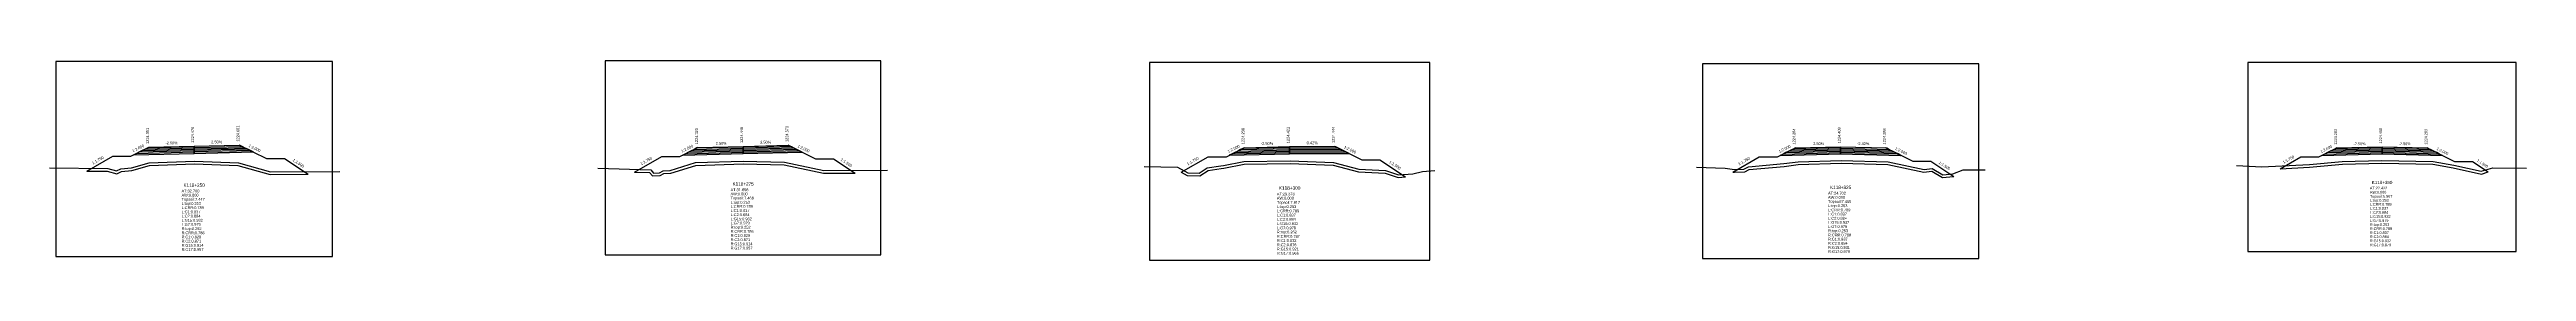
# Model space of a CAD drawing. Extents: x -7 to 78429, y 1189 to 1262.
# Drawn here: x 77555.1 to 77829.3, y 1211.8 to 1234 of the extents above; entities that cross this region are included whole.
import ezdxf
from ezdxf.enums import TextEntityAlignment as Align

# ---------------------------------------------------------------- set-up
doc = ezdxf.new("R2010")
doc.units = 0

msp = doc.modelspace()

# ---------------------------------------------------------------- linework, layer by layer
at = {"layer": 'A4_BORDER', "color": 7}
for points in [[(77555.746, 1212.222), (77586.377, 1212.222), (77586.377, 1233.88), (77555.746, 1233.88), (77555.746, 1212.222)], [(77616.582, 1212.386), (77647.101, 1212.386), (77647.101, 1233.965), (77616.582, 1233.965), (77616.582, 1212.386)], [(77676.815, 1211.796), (77707.878, 1211.796), (77707.878, 1233.759), (77676.815, 1233.759), (77676.815, 1211.796)], [(77738.049, 1211.984), (77768.649, 1211.984), (77768.649, 1233.621), (77738.049, 1233.621), (77738.049, 1211.984)], [(77798.446, 1212.761), (77828.146, 1212.761), (77828.146, 1233.761), (77798.446, 1233.761), (77798.446, 1212.761)]]:
    msp.add_lwpolyline(points, dxfattribs=at)
at = {"layer": 'CLEAR_GROUND', "color": 8}
for points in [[(77559.185, 1221.707), (77561.451, 1221.678), (77562.49, 1221.408), (77563.021, 1221.658), (77564.177, 1221.754), (77566.118, 1222.33), (77571.112, 1222.503), (77575.917, 1222.335), (77579.469, 1221.335), (77583.689, 1221.349)], [(77619.816, 1221.594), (77621.492, 1221.534), (77621.792, 1221.161), (77622.671, 1221.213), (77623.066, 1221.434), (77623.822, 1221.472), (77626.623, 1222.342), (77631.858, 1222.512), (77636.375, 1222.388), (77640.744, 1221.456), (77644.231, 1221.48)], [(77680.335, 1221.577), (77680.996, 1221.219), (77682.418, 1221.167), (77683.325, 1221.787), (77684.777, 1221.994), (77685.073, 1222.019), (77687.314, 1222.464), (77692.406, 1222.53), (77697.175, 1222.354), (77699.978, 1221.637), (77702.908, 1221.467), (77704.372, 1220.993), (77705.184, 1221.052)], [(77741.397, 1221.597), (77741.592, 1221.567), (77742.727, 1221.63), (77743.225, 1221.899), (77747.105, 1222.231), (77748.661, 1222.447), (77753.41, 1222.587), (77758.576, 1222.436), (77762.576, 1221.568), (77763.43, 1221.68), (77764.612, 1220.99), (77765.849, 1221.092), (77765.877, 1221.103)], [(77801.997, 1221.97), (77805.268, 1222.124), (77808.904, 1222.457), (77813.249, 1222.577), (77818.909, 1222.474), (77821.181, 1222.054), (77824.291, 1221.381), (77825.054, 1221.611)]]:
    msp.add_lwpolyline(points, dxfattribs=at)
at = {"layer": 'DESIGN_ROAD_TRIMMED', "color": 1}
for points in [[(77559.185, 1221.707), (77562.061, 1223.351), (77564.061, 1223.351), (77566.061, 1224.351), (77566.061, 1224.351), (77565.956, 1224.298), (77565.956, 1224.298), (77565.64, 1224.14), (77565.64, 1224.14), (77565.324, 1223.983), (77565.324, 1223.983), (77565.009, 1223.825), (77565.009, 1223.825), (77564.693, 1223.667), (77564.693, 1223.667), (77564.377, 1223.509), (77571.061, 1223.676), (77571.061, 1223.826), (77571.061, 1223.826), (77571.061, 1223.976), (77571.061, 1223.976), (77571.061, 1224.126), (77571.061, 1224.126), (77571.061, 1224.276), (77571.061, 1224.276), (77571.061, 1224.426), (77571.061, 1224.426), (77571.061, 1224.476), (77571.061, 1224.476), (77571.061, 1224.476), (77571.061, 1224.476), (77571.061, 1224.476), (77571.061, 1224.426), (77571.061, 1224.426), (77571.061, 1224.276), (77571.061, 1224.276), (77571.061, 1224.126), (77571.061, 1224.126), (77571.061, 1223.976), (77571.061, 1223.976), (77571.061, 1223.826), (77571.061, 1223.826), (77571.061, 1223.676), (77577.585, 1223.839), (77577.299, 1223.982), (77577.299, 1223.982), (77577.014, 1224.125), (77577.014, 1224.125), (77576.728, 1224.268), (77576.728, 1224.268), (77576.442, 1224.411), (77576.442, 1224.411), (77576.156, 1224.553), (77576.156, 1224.553), (77576.061, 1224.601), (77576.061, 1224.601), (77579.061, 1223.101), (77581.061, 1223.101), (77583.689, 1221.349)], [(77619.816, 1221.594), (77622.842, 1223.323), (77624.842, 1223.323), (77626.842, 1224.323), (77626.842, 1224.323), (77626.736, 1224.27), (77626.736, 1224.27), (77626.42, 1224.112), (77626.42, 1224.112), (77626.105, 1223.955), (77626.105, 1223.955), (77625.789, 1223.797), (77625.789, 1223.797), (77625.473, 1223.639), (77625.473, 1223.639), (77625.157, 1223.481), (77631.842, 1223.648), (77631.842, 1223.798), (77631.842, 1223.798), (77631.842, 1223.948), (77631.842, 1223.948), (77631.842, 1224.098), (77631.842, 1224.098), (77631.842, 1224.248), (77631.842, 1224.248), (77631.842, 1224.398), (77631.842, 1224.398), (77631.842, 1224.448), (77631.842, 1224.448), (77631.842, 1224.448), (77631.842, 1224.448), (77631.842, 1224.448), (77631.842, 1224.398), (77631.842, 1224.398), (77631.842, 1224.248), (77631.842, 1224.248), (77631.842, 1224.098), (77631.842, 1224.098), (77631.842, 1223.948), (77631.842, 1223.948), (77631.842, 1223.798), (77631.842, 1223.798), (77631.842, 1223.648), (77638.365, 1223.811), (77638.08, 1223.954), (77638.08, 1223.954), (77637.794, 1224.097), (77637.794, 1224.097), (77637.508, 1224.24), (77637.508, 1224.24), (77637.222, 1224.383), (77637.222, 1224.383), (77636.937, 1224.525), (77636.937, 1224.525), (77636.842, 1224.573), (77636.842, 1224.573), (77639.842, 1223.073), (77641.842, 1223.073), (77644.231, 1221.48)], [(77680.335, 1221.577), (77683.346, 1223.298), (77685.346, 1223.298), (77687.346, 1224.298), (77687.346, 1224.298), (77687.241, 1224.245), (77687.241, 1224.245), (77686.925, 1224.087), (77686.925, 1224.087), (77686.61, 1223.93), (77686.61, 1223.93), (77686.294, 1223.772), (77686.294, 1223.772), (77685.978, 1223.614), (77685.978, 1223.614), (77685.662, 1223.456), (77692.346, 1223.623), (77692.346, 1223.773), (77692.346, 1223.773), (77692.346, 1223.923), (77692.346, 1223.923), (77692.346, 1224.073), (77692.346, 1224.073), (77692.346, 1224.223), (77692.346, 1224.223), (77692.346, 1224.373), (77692.346, 1224.373), (77692.346, 1224.423), (77692.346, 1224.423), (77692.346, 1224.423), (77692.346, 1224.423), (77692.346, 1224.423), (77692.346, 1224.373), (77692.346, 1224.373), (77692.346, 1224.223), (77692.346, 1224.223), (77692.346, 1224.073), (77692.346, 1224.073), (77692.346, 1223.923), (77692.346, 1223.923), (77692.346, 1223.773), (77692.346, 1223.773), (77692.346, 1223.623), (77698.933, 1223.651), (77698.636, 1223.8), (77698.636, 1223.8), (77698.338, 1223.948), (77698.338, 1223.948), (77698.041, 1224.097), (77698.041, 1224.097), (77697.743, 1224.246), (77697.743, 1224.246), (77697.446, 1224.395), (77697.446, 1224.395), (77697.346, 1224.444), (77697.346, 1224.444), (77700.346, 1222.944), (77702.346, 1222.944), (77705.184, 1221.052)], [(77741.397, 1221.597), (77744.349, 1223.284), (77746.349, 1223.284), (77748.349, 1224.284), (77748.349, 1224.284), (77748.244, 1224.231), (77748.244, 1224.231), (77747.928, 1224.073), (77747.928, 1224.073), (77747.612, 1223.916), (77747.612, 1223.916), (77747.297, 1223.758), (77747.297, 1223.758), (77746.981, 1223.6), (77746.981, 1223.6), (77746.665, 1223.442), (77753.349, 1223.609), (77753.349, 1223.759), (77753.349, 1223.759), (77753.349, 1223.909), (77753.349, 1223.909), (77753.349, 1224.059), (77753.349, 1224.059), (77753.349, 1224.209), (77753.349, 1224.209), (77753.349, 1224.359), (77753.349, 1224.359), (77753.349, 1224.409), (77753.349, 1224.409), (77753.349, 1224.409), (77753.349, 1224.409), (77753.349, 1224.409), (77753.349, 1224.359), (77753.349, 1224.359), (77753.349, 1224.209), (77753.349, 1224.209), (77753.349, 1224.059), (77753.349, 1224.059), (77753.349, 1223.909), (77753.349, 1223.909), (77753.349, 1223.759), (77753.349, 1223.759), (77753.349, 1223.609), (77760.031, 1223.447), (77759.715, 1223.605), (77759.715, 1223.605), (77759.4, 1223.762), (77759.4, 1223.762), (77759.085, 1223.92), (77759.085, 1223.92), (77758.77, 1224.078), (77758.77, 1224.078), (77758.454, 1224.235), (77758.454, 1224.235), (77758.349, 1224.288), (77758.349, 1224.288), (77761.349, 1222.788), (77763.349, 1222.788), (77765.877, 1221.103)], [(77801.997, 1221.97), (77804.296, 1223.283), (77806.296, 1223.283), (77808.296, 1224.283), (77808.296, 1224.283), (77808.19, 1224.23), (77808.19, 1224.23), (77807.875, 1224.072), (77807.875, 1224.072), (77807.559, 1223.915), (77807.559, 1223.915), (77807.243, 1223.757), (77807.243, 1223.757), (77806.927, 1223.599), (77806.927, 1223.599), (77806.612, 1223.441), (77813.296, 1223.608), (77813.296, 1223.758), (77813.296, 1223.758), (77813.296, 1223.908), (77813.296, 1223.908), (77813.296, 1224.058), (77813.296, 1224.058), (77813.296, 1224.208), (77813.296, 1224.208), (77813.296, 1224.358), (77813.296, 1224.358), (77813.296, 1224.408), (77813.296, 1224.408), (77813.296, 1224.408), (77813.296, 1224.408), (77813.296, 1224.408), (77813.296, 1224.358), (77813.296, 1224.358), (77813.296, 1224.208), (77813.296, 1224.208), (77813.296, 1224.058), (77813.296, 1224.058), (77813.296, 1223.908), (77813.296, 1223.908), (77813.296, 1223.758), (77813.296, 1223.758), (77813.296, 1223.608), (77819.98, 1223.441), (77819.664, 1223.599), (77819.664, 1223.599), (77819.348, 1223.757), (77819.348, 1223.757), (77819.033, 1223.915), (77819.033, 1223.915), (77818.717, 1224.072), (77818.717, 1224.072), (77818.401, 1224.23), (77818.401, 1224.23), (77818.296, 1224.283), (77818.296, 1224.283), (77821.296, 1222.783), (77823.296, 1222.783), (77825.054, 1221.611)]]:
    msp.add_lwpolyline(points, dxfattribs=at)
at = {"layer": 'FINISHED_ROAD', "color": 2}
for points in [[(77562.061, 1223.351), (77564.061, 1223.351), (77566.061, 1224.351), (77566.061, 1224.351), (77571.061, 1224.476), (77576.061, 1224.601), (77576.061, 1224.601), (77579.061, 1223.101), (77581.061, 1223.101)], [(77622.842, 1223.323), (77624.842, 1223.323), (77626.842, 1224.323), (77626.842, 1224.323), (77631.842, 1224.448), (77636.842, 1224.573), (77636.842, 1224.573), (77639.842, 1223.073), (77641.842, 1223.073)], [(77683.346, 1223.298), (77685.346, 1223.298), (77687.346, 1224.298), (77687.346, 1224.298), (77692.346, 1224.423), (77697.346, 1224.444), (77697.346, 1224.444), (77700.346, 1222.944), (77702.346, 1222.944)], [(77744.349, 1223.284), (77746.349, 1223.284), (77748.349, 1224.284), (77748.349, 1224.284), (77753.349, 1224.409), (77758.349, 1224.288), (77758.349, 1224.288), (77761.349, 1222.788), (77763.349, 1222.788)], [(77804.296, 1223.283), (77806.296, 1223.283), (77808.296, 1224.283), (77808.296, 1224.283), (77813.296, 1224.408), (77818.296, 1224.283), (77818.296, 1224.283), (77821.296, 1222.783), (77823.296, 1222.783)]]:
    msp.add_lwpolyline(points, dxfattribs=at)
at = {"layer": 'LAYER_0', "color": 4}
for points in [[(77566.061, 1224.351), (77565.956, 1224.298), (77571.061, 1224.426), (77571.061, 1224.476)], [(77626.842, 1224.323), (77626.736, 1224.27), (77631.842, 1224.398), (77631.842, 1224.448)], [(77687.346, 1224.298), (77687.241, 1224.245), (77692.346, 1224.373), (77692.346, 1224.423)], [(77748.349, 1224.284), (77748.244, 1224.231), (77753.349, 1224.359), (77753.349, 1224.409)], [(77808.296, 1224.283), (77808.19, 1224.23), (77813.296, 1224.358), (77813.296, 1224.408)]]:
    msp.add_lwpolyline(points, dxfattribs=at)
at = {"layer": 'LAYER_1', "color": 4}
for points in [[(77565.956, 1224.298), (77565.64, 1224.14), (77571.061, 1224.276), (77571.061, 1224.426)], [(77626.736, 1224.27), (77626.42, 1224.112), (77631.842, 1224.248), (77631.842, 1224.398)], [(77687.241, 1224.245), (77686.925, 1224.087), (77692.346, 1224.223), (77692.346, 1224.373)], [(77748.244, 1224.231), (77747.928, 1224.073), (77753.349, 1224.209), (77753.349, 1224.359)], [(77808.19, 1224.23), (77807.875, 1224.072), (77813.296, 1224.208), (77813.296, 1224.358)]]:
    msp.add_lwpolyline(points, dxfattribs=at)
at = {"layer": 'LAYER_10', "color": 6}
for points in [[(77577.014, 1224.125), (77577.299, 1223.982), (77571.061, 1223.826), (77571.061, 1223.976)], [(77637.794, 1224.097), (77638.08, 1223.954), (77631.842, 1223.798), (77631.842, 1223.948)], [(77698.338, 1223.948), (77698.636, 1223.8), (77692.346, 1223.773), (77692.346, 1223.923)], [(77759.4, 1223.762), (77759.715, 1223.605), (77753.349, 1223.759), (77753.349, 1223.909)], [(77819.348, 1223.757), (77819.664, 1223.599), (77813.296, 1223.758), (77813.296, 1223.908)]]:
    msp.add_lwpolyline(points, dxfattribs=at)
at = {"layer": 'LAYER_11', "color": 6}
for points in [[(77577.299, 1223.982), (77577.585, 1223.839), (77571.061, 1223.676), (77571.061, 1223.826)], [(77638.08, 1223.954), (77638.365, 1223.811), (77631.842, 1223.648), (77631.842, 1223.798)], [(77698.636, 1223.8), (77698.933, 1223.651), (77692.346, 1223.623), (77692.346, 1223.773)], [(77759.715, 1223.605), (77760.031, 1223.447), (77753.349, 1223.609), (77753.349, 1223.759)], [(77819.664, 1223.599), (77819.98, 1223.441), (77813.296, 1223.608), (77813.296, 1223.758)]]:
    msp.add_lwpolyline(points, dxfattribs=at)
at = {"layer": 'LAYER_2', "color": 4}
for points in [[(77565.64, 1224.14), (77565.324, 1223.983), (77571.061, 1224.126), (77571.061, 1224.276)], [(77626.42, 1224.112), (77626.105, 1223.955), (77631.842, 1224.098), (77631.842, 1224.248)], [(77686.925, 1224.087), (77686.61, 1223.93), (77692.346, 1224.073), (77692.346, 1224.223)], [(77747.928, 1224.073), (77747.612, 1223.916), (77753.349, 1224.059), (77753.349, 1224.209)], [(77807.875, 1224.072), (77807.559, 1223.915), (77813.296, 1224.058), (77813.296, 1224.208)]]:
    msp.add_lwpolyline(points, dxfattribs=at)
at = {"layer": 'LAYER_3', "color": 4}
for points in [[(77565.324, 1223.983), (77565.009, 1223.825), (77571.061, 1223.976), (77571.061, 1224.126)], [(77626.105, 1223.955), (77625.789, 1223.797), (77631.842, 1223.948), (77631.842, 1224.098)], [(77686.61, 1223.93), (77686.294, 1223.772), (77692.346, 1223.923), (77692.346, 1224.073)], [(77747.612, 1223.916), (77747.297, 1223.758), (77753.349, 1223.909), (77753.349, 1224.059)], [(77807.559, 1223.915), (77807.243, 1223.757), (77813.296, 1223.908), (77813.296, 1224.058)]]:
    msp.add_lwpolyline(points, dxfattribs=at)
at = {"layer": 'LAYER_4', "color": 4}
for points in [[(77565.009, 1223.825), (77564.693, 1223.667), (77571.061, 1223.826), (77571.061, 1223.976)], [(77625.789, 1223.797), (77625.473, 1223.639), (77631.842, 1223.798), (77631.842, 1223.948)], [(77686.294, 1223.772), (77685.978, 1223.614), (77692.346, 1223.773), (77692.346, 1223.923)], [(77747.297, 1223.758), (77746.981, 1223.6), (77753.349, 1223.759), (77753.349, 1223.909)], [(77807.243, 1223.757), (77806.927, 1223.599), (77813.296, 1223.758), (77813.296, 1223.908)]]:
    msp.add_lwpolyline(points, dxfattribs=at)
at = {"layer": 'LAYER_5', "color": 4}
for points in [[(77564.693, 1223.667), (77564.377, 1223.509), (77571.061, 1223.676), (77571.061, 1223.826)], [(77625.473, 1223.639), (77625.157, 1223.481), (77631.842, 1223.648), (77631.842, 1223.798)], [(77685.978, 1223.614), (77685.662, 1223.456), (77692.346, 1223.623), (77692.346, 1223.773)], [(77746.981, 1223.6), (77746.665, 1223.442), (77753.349, 1223.609), (77753.349, 1223.759)], [(77806.927, 1223.599), (77806.612, 1223.441), (77813.296, 1223.608), (77813.296, 1223.758)]]:
    msp.add_lwpolyline(points, dxfattribs=at)
at = {"layer": 'LAYER_6', "color": 6}
for points in [[(77576.061, 1224.601), (77576.156, 1224.553), (77571.061, 1224.426), (77571.061, 1224.476)], [(77636.842, 1224.573), (77636.937, 1224.525), (77631.842, 1224.398), (77631.842, 1224.448)], [(77697.346, 1224.444), (77697.446, 1224.395), (77692.346, 1224.373), (77692.346, 1224.423)], [(77758.349, 1224.288), (77758.454, 1224.235), (77753.349, 1224.359), (77753.349, 1224.409)], [(77818.296, 1224.283), (77818.401, 1224.23), (77813.296, 1224.358), (77813.296, 1224.408)]]:
    msp.add_lwpolyline(points, dxfattribs=at)
at = {"layer": 'LAYER_7', "color": 6}
for points in [[(77576.156, 1224.553), (77576.442, 1224.411), (77571.061, 1224.276), (77571.061, 1224.426)], [(77636.937, 1224.525), (77637.222, 1224.383), (77631.842, 1224.248), (77631.842, 1224.398)], [(77697.446, 1224.395), (77697.743, 1224.246), (77692.346, 1224.223), (77692.346, 1224.373)], [(77758.454, 1224.235), (77758.77, 1224.078), (77753.349, 1224.209), (77753.349, 1224.359)], [(77818.401, 1224.23), (77818.717, 1224.072), (77813.296, 1224.208), (77813.296, 1224.358)]]:
    msp.add_lwpolyline(points, dxfattribs=at)
at = {"layer": 'LAYER_8', "color": 6}
for points in [[(77576.442, 1224.411), (77576.728, 1224.268), (77571.061, 1224.126), (77571.061, 1224.276)], [(77637.222, 1224.383), (77637.508, 1224.24), (77631.842, 1224.098), (77631.842, 1224.248)], [(77697.743, 1224.246), (77698.041, 1224.097), (77692.346, 1224.073), (77692.346, 1224.223)], [(77758.77, 1224.078), (77759.085, 1223.92), (77753.349, 1224.059), (77753.349, 1224.209)], [(77818.717, 1224.072), (77819.033, 1223.915), (77813.296, 1224.058), (77813.296, 1224.208)]]:
    msp.add_lwpolyline(points, dxfattribs=at)
at = {"layer": 'LAYER_9', "color": 6}
for points in [[(77576.728, 1224.268), (77577.014, 1224.125), (77571.061, 1223.976), (77571.061, 1224.126)], [(77637.508, 1224.24), (77637.794, 1224.097), (77631.842, 1223.948), (77631.842, 1224.098)], [(77698.041, 1224.097), (77698.338, 1223.948), (77692.346, 1223.923), (77692.346, 1224.073)], [(77759.085, 1223.92), (77759.4, 1223.762), (77753.349, 1223.909), (77753.349, 1224.059)], [(77819.033, 1223.915), (77819.348, 1223.757), (77813.296, 1223.908), (77813.296, 1224.058)]]:
    msp.add_lwpolyline(points, dxfattribs=at)
at = {"layer": 'NATURAL_GROUND', "color": 3}
for points in [[(77555.055, 1222.061), (77561.491, 1221.977), (77562.46, 1221.726), (77562.942, 1221.952), (77564.121, 1222.05), (77566.069, 1222.629), (77571.112, 1222.803), (77575.963, 1222.633), (77579.51, 1221.635), (77587.21, 1221.661)], [(77615.754, 1222.039), (77621.64, 1221.829), (77621.929, 1221.47), (77622.585, 1221.508), (77622.981, 1221.73), (77623.77, 1221.77), (77626.573, 1222.641), (77631.858, 1222.812), (77636.411, 1222.687), (77640.775, 1221.757), (77647.834, 1221.804)], [(77676.23, 1222.229), (77679.951, 1222.126), (77681.077, 1221.516), (77682.33, 1221.47), (77683.213, 1222.074), (77684.743, 1222.293), (77685.031, 1222.317), (77687.282, 1222.764), (77692.409, 1222.83), (77697.218, 1222.653), (77700.024, 1221.935), (77702.963, 1221.764), (77704.408, 1221.297), (77705.992, 1221.412), (77707.062, 1221.671), (77708.425, 1221.769)], [(77737.38, 1222.151), (77740.566, 1222.03), (77741.607, 1221.868), (77742.643, 1221.926), (77743.137, 1222.193), (77747.071, 1222.529), (77748.636, 1222.746), (77753.41, 1222.888), (77758.612, 1222.735), (77762.589, 1221.872), (77763.493, 1221.99), (77764.681, 1221.296), (77765.781, 1221.387), (77766.933, 1221.829), (77769.364, 1221.835)], [(77797.18, 1222.329), (77799.989, 1222.175), (77805.247, 1222.424), (77808.886, 1222.757), (77813.248, 1222.878), (77818.939, 1222.773), (77821.24, 1222.348), (77824.279, 1221.69), (77825.558, 1222.076), (77829.279, 1222.014)]]:
    msp.add_lwpolyline(points, dxfattribs=at)
at = {"layer": 'STRUCTURE_LEFT', "color": 4}
for points in [[(77566.061, 1224.351), (77565.956, 1224.298), (77565.956, 1224.298), (77565.64, 1224.14), (77565.64, 1224.14), (77565.324, 1223.983), (77565.324, 1223.983), (77565.009, 1223.825), (77565.009, 1223.825), (77564.693, 1223.667), (77564.693, 1223.667), (77564.377, 1223.509), (77571.061, 1223.676), (77571.061, 1223.826), (77571.061, 1223.826), (77571.061, 1223.976), (77571.061, 1223.976), (77571.061, 1224.126), (77571.061, 1224.126), (77571.061, 1224.276), (77571.061, 1224.276), (77571.061, 1224.426), (77571.061, 1224.426), (77571.061, 1224.476), (77571.061, 1224.476)], [(77626.842, 1224.323), (77626.736, 1224.27), (77626.736, 1224.27), (77626.42, 1224.112), (77626.42, 1224.112), (77626.105, 1223.955), (77626.105, 1223.955), (77625.789, 1223.797), (77625.789, 1223.797), (77625.473, 1223.639), (77625.473, 1223.639), (77625.157, 1223.481), (77631.842, 1223.648), (77631.842, 1223.798), (77631.842, 1223.798), (77631.842, 1223.948), (77631.842, 1223.948), (77631.842, 1224.098), (77631.842, 1224.098), (77631.842, 1224.248), (77631.842, 1224.248), (77631.842, 1224.398), (77631.842, 1224.398), (77631.842, 1224.448), (77631.842, 1224.448)], [(77687.346, 1224.298), (77687.241, 1224.245), (77687.241, 1224.245), (77686.925, 1224.087), (77686.925, 1224.087), (77686.61, 1223.93), (77686.61, 1223.93), (77686.294, 1223.772), (77686.294, 1223.772), (77685.978, 1223.614), (77685.978, 1223.614), (77685.662, 1223.456), (77692.346, 1223.623), (77692.346, 1223.773), (77692.346, 1223.773), (77692.346, 1223.923), (77692.346, 1223.923), (77692.346, 1224.073), (77692.346, 1224.073), (77692.346, 1224.223), (77692.346, 1224.223), (77692.346, 1224.373), (77692.346, 1224.373), (77692.346, 1224.423), (77692.346, 1224.423)], [(77748.349, 1224.284), (77748.244, 1224.231), (77748.244, 1224.231), (77747.928, 1224.073), (77747.928, 1224.073), (77747.612, 1223.916), (77747.612, 1223.916), (77747.297, 1223.758), (77747.297, 1223.758), (77746.981, 1223.6), (77746.981, 1223.6), (77746.665, 1223.442), (77753.349, 1223.609), (77753.349, 1223.759), (77753.349, 1223.759), (77753.349, 1223.909), (77753.349, 1223.909), (77753.349, 1224.059), (77753.349, 1224.059), (77753.349, 1224.209), (77753.349, 1224.209), (77753.349, 1224.359), (77753.349, 1224.359), (77753.349, 1224.409), (77753.349, 1224.409)], [(77808.296, 1224.283), (77808.19, 1224.23), (77808.19, 1224.23), (77807.875, 1224.072), (77807.875, 1224.072), (77807.559, 1223.915), (77807.559, 1223.915), (77807.243, 1223.757), (77807.243, 1223.757), (77806.927, 1223.599), (77806.927, 1223.599), (77806.612, 1223.441), (77813.296, 1223.608), (77813.296, 1223.758), (77813.296, 1223.758), (77813.296, 1223.908), (77813.296, 1223.908), (77813.296, 1224.058), (77813.296, 1224.058), (77813.296, 1224.208), (77813.296, 1224.208), (77813.296, 1224.358), (77813.296, 1224.358), (77813.296, 1224.408), (77813.296, 1224.408)]]:
    msp.add_lwpolyline(points, dxfattribs=at)
at = {"layer": 'STRUCTURE_RIGHT', "color": 6}
for points in [[(77571.061, 1224.476), (77571.061, 1224.476), (77571.061, 1224.426), (77571.061, 1224.426), (77571.061, 1224.276), (77571.061, 1224.276), (77571.061, 1224.126), (77571.061, 1224.126), (77571.061, 1223.976), (77571.061, 1223.976), (77571.061, 1223.826), (77571.061, 1223.826), (77571.061, 1223.676), (77577.585, 1223.839), (77577.299, 1223.982), (77577.299, 1223.982), (77577.014, 1224.125), (77577.014, 1224.125), (77576.728, 1224.268), (77576.728, 1224.268), (77576.442, 1224.411), (77576.442, 1224.411), (77576.156, 1224.553), (77576.156, 1224.553), (77576.061, 1224.601)], [(77631.842, 1224.448), (77631.842, 1224.448), (77631.842, 1224.398), (77631.842, 1224.398), (77631.842, 1224.248), (77631.842, 1224.248), (77631.842, 1224.098), (77631.842, 1224.098), (77631.842, 1223.948), (77631.842, 1223.948), (77631.842, 1223.798), (77631.842, 1223.798), (77631.842, 1223.648), (77638.365, 1223.811), (77638.08, 1223.954), (77638.08, 1223.954), (77637.794, 1224.097), (77637.794, 1224.097), (77637.508, 1224.24), (77637.508, 1224.24), (77637.222, 1224.383), (77637.222, 1224.383), (77636.937, 1224.525), (77636.937, 1224.525), (77636.842, 1224.573)], [(77692.346, 1224.423), (77692.346, 1224.423), (77692.346, 1224.373), (77692.346, 1224.373), (77692.346, 1224.223), (77692.346, 1224.223), (77692.346, 1224.073), (77692.346, 1224.073), (77692.346, 1223.923), (77692.346, 1223.923), (77692.346, 1223.773), (77692.346, 1223.773), (77692.346, 1223.623), (77698.933, 1223.651), (77698.636, 1223.8), (77698.636, 1223.8), (77698.338, 1223.948), (77698.338, 1223.948), (77698.041, 1224.097), (77698.041, 1224.097), (77697.743, 1224.246), (77697.743, 1224.246), (77697.446, 1224.395), (77697.446, 1224.395), (77697.346, 1224.444)], [(77753.349, 1224.409), (77753.349, 1224.409), (77753.349, 1224.359), (77753.349, 1224.359), (77753.349, 1224.209), (77753.349, 1224.209), (77753.349, 1224.059), (77753.349, 1224.059), (77753.349, 1223.909), (77753.349, 1223.909), (77753.349, 1223.759), (77753.349, 1223.759), (77753.349, 1223.609), (77760.031, 1223.447), (77759.715, 1223.605), (77759.715, 1223.605), (77759.4, 1223.762), (77759.4, 1223.762), (77759.085, 1223.92), (77759.085, 1223.92), (77758.77, 1224.078), (77758.77, 1224.078), (77758.454, 1224.235), (77758.454, 1224.235), (77758.349, 1224.288)], [(77813.296, 1224.408), (77813.296, 1224.408), (77813.296, 1224.358), (77813.296, 1224.358), (77813.296, 1224.208), (77813.296, 1224.208), (77813.296, 1224.058), (77813.296, 1224.058), (77813.296, 1223.908), (77813.296, 1223.908), (77813.296, 1223.758), (77813.296, 1223.758), (77813.296, 1223.608), (77819.98, 1223.441), (77819.664, 1223.599), (77819.664, 1223.599), (77819.348, 1223.757), (77819.348, 1223.757), (77819.033, 1223.915), (77819.033, 1223.915), (77818.717, 1224.072), (77818.717, 1224.072), (77818.401, 1224.23), (77818.401, 1224.23), (77818.296, 1224.283)]]:
    msp.add_lwpolyline(points, dxfattribs=at)

# ---------------------------------------------------------------- texts
at = {"layer": 'INFO_TEXT'}
for s, height, p in [('AT:32.700', 0.31, (77569.669, 1219.338)), ('AW:0.000', 0.31, (77569.669, 1218.874)), ('Topsoil:7.447', 0.31, (77569.669, 1218.41)), ('L:top:0.253', 0.31, (77569.669, 1217.945)), ('L:CRR:0.789', 0.31, (77569.669, 1217.481)), ('AT:31.656', 0.31, (77630.454, 1219.476)), ('AW:0.000', 0.31, (77630.454, 1219.014)), ('Topsoil:7.466', 0.31, (77630.454, 1218.551)), ('L:top:0.253', 0.31, (77630.454, 1218.089)), ('L:CRR:0.789', 0.31, (77630.454, 1217.627)), ('AT:29.378', 0.31, (77690.935, 1219.013)), ('AW:0.000', 0.31, (77690.935, 1218.542)), ('Topsoil:7.612', 0.31, (77690.935, 1218.071)), ('L:top:0.253', 0.31, (77690.935, 1217.601)), ('AT:24.702', 0.31, (77751.958, 1219.093)), ('AW:0.000', 0.31, (77751.958, 1218.63)), ('Topsoil:7.465', 0.31, (77751.958, 1218.166)), ('L:top:0.253', 0.31, (77751.958, 1217.702)), ('AT:22.422', 0.3, (77811.946, 1219.661)), ('AW:0.000', 0.3, (77811.946, 1219.211)), ('Topsoil:6.967', 0.3, (77811.946, 1218.761)), ('L:top:0.253', 0.3, (77811.946, 1218.311)), ('L:CRR:0.789', 0.3, (77811.946, 1217.861)), ('L:C1:0.837', 0.3, (77811.946, 1217.411)), ('L:C1:0.837', 0.31, (77569.669, 1217.017)), ('L:C2:0.884', 0.31, (77569.669, 1216.553)), ('L:G15:0.932', 0.31, (77569.669, 1216.089)), ('L:G7:0.979', 0.31, (77569.669, 1215.625)), ('R:top:0.252', 0.31, (77569.669, 1215.161)), ('R:CRR:0.786', 0.31, (77569.669, 1214.697)), ('L:C1:0.837', 0.31, (77630.454, 1217.164)), ('L:C2:0.884', 0.31, (77630.454, 1216.702)), ('L:G15:0.932', 0.31, (77630.454, 1216.239)), ('L:G7:0.979', 0.31, (77630.454, 1215.777)), ('R:top:0.252', 0.31, (77630.454, 1215.315)), ('R:CRR:0.786', 0.31, (77630.454, 1214.852)), ('L:CRR:0.789', 0.31, (77690.935, 1217.13)), ('L:C1:0.837', 0.31, (77690.935, 1216.66)), ('L:C2:0.884', 0.31, (77690.935, 1216.189)), ('L:G15:0.932', 0.31, (77690.935, 1215.718)), ('L:G7:0.979', 0.31, (77690.935, 1215.248)), ('R:top:0.252', 0.31, (77690.935, 1214.777)), ('L:CRR:0.789', 0.31, (77751.958, 1217.239)), ('L:C1:0.837', 0.31, (77751.958, 1216.775)), ('L:C2:0.884', 0.31, (77751.958, 1216.312)), ('L:G15:0.932', 0.31, (77751.958, 1215.848)), ('L:G7:0.979', 0.31, (77751.958, 1215.384)), ('R:top:0.253', 0.31, (77751.958, 1214.921)), ('L:C2:0.884', 0.3, (77811.946, 1216.961)), ('L:G15:0.932', 0.3, (77811.946, 1216.511)), ('L:G7:0.979', 0.3, (77811.946, 1216.061)), ('R:top:0.253', 0.3, (77811.946, 1215.611)), ('R:CRR:0.789', 0.3, (77811.946, 1215.161)), ('R:C1:0.837', 0.3, (77811.946, 1214.711)), ('R:C1:0.829', 0.31, (77569.669, 1214.233)), ('R:C2:0.871', 0.31, (77569.669, 1213.769)), ('R:G15:0.914', 0.31, (77569.669, 1213.304)), ('R:G17:0.957', 0.31, (77569.669, 1212.84)), ('R:C1:0.829', 0.31, (77630.454, 1214.39)), ('R:C2:0.871', 0.31, (77630.454, 1213.927)), ('R:G15:0.914', 0.31, (77630.454, 1213.465)), ('R:G17:0.957', 0.31, (77630.454, 1213.003)), ('R:CRR:0.787', 0.31, (77690.935, 1214.306)), ('R:C1:0.832', 0.31, (77690.935, 1213.836)), ('R:C2:0.876', 0.31, (77690.935, 1213.365)), ('R:G15:0.921', 0.31, (77690.935, 1212.894)), ('R:G17:0.966', 0.31, (77690.935, 1212.424)), ('R:CRR:0.789', 0.31, (77751.958, 1214.457)), ('R:C1:0.837', 0.31, (77751.958, 1213.993)), ('R:C2:0.884', 0.31, (77751.958, 1213.53)), ('R:G15:0.931', 0.31, (77751.958, 1213.066)), ('R:G17:0.979', 0.31, (77751.958, 1212.602)), ('R:C2:0.884', 0.3, (77811.946, 1214.261)), ('R:G15:0.932', 0.3, (77811.946, 1213.811)), ('R:G17:0.979', 0.3, (77811.946, 1213.361))]:
    msp.add_text(s, height=height, dxfattribs=at).set_placement(p)
at = {"layer": 'LEFT_TEXT_H'}
for s, height, p in [('1224.351', 0.309, (77566.061, 1224.722)), ('1224.323', 0.308, (77626.842, 1224.693)), ('1224.298', 0.314, (77687.346, 1224.675)), ('1224.284', 0.309, (77748.349, 1224.655)), ('1224.283', 0.3, (77808.296, 1224.643))]:
    msp.add_text(s, height=height, rotation=90, dxfattribs=at).set_placement(p)
at = {"layer": 'POINT_TEXT_H'}
for s, height, p in [('1224.476', 0.309, (77571.061, 1224.847)), ('1224.448', 0.308, (77631.842, 1224.818)), ('1224.423', 0.314, (77692.346, 1224.8)), ('1224.409', 0.309, (77753.349, 1224.78)), ('1224.408', 0.3, (77813.296, 1224.768))]:
    msp.add_text(s, height=height, rotation=90, dxfattribs=at).set_placement(p)
at = {"layer": 'RIGHT_TEXT_H'}
for s, height, p in [('1224.601', 0.309, (77576.061, 1224.972)), ('1224.573', 0.308, (77636.842, 1224.943)), ('1224.444', 0.314, (77697.346, 1224.821)), ('1224.288', 0.309, (77758.349, 1224.659)), ('1224.283', 0.3, (77818.296, 1224.643))]:
    msp.add_text(s, height=height, rotation=90, dxfattribs=at).set_placement(p)
at = {"layer": 'SLOPE_left'}
for s, height, rotation, p in [('1:1.750', 0.309, 29.745, (77560.531, 1222.69)), ('1:2.000', 0.309, 26.565, (77564.978, 1224.017)), ('1:1.750', 0.308, 29.745, (77621.237, 1222.619)), ('1:2.000', 0.308, 26.565, (77625.759, 1223.988)), ('1:1.750', 0.314, 29.745, (77681.747, 1222.601)), ('1:2.000', 0.314, 26.565, (77686.262, 1223.966)), ('1:1.750', 0.309, 29.745, (77742.781, 1222.602)), ('1:2.000', 0.309, 26.565, (77747.266, 1223.95)), ('1:1.750', 0.3, 29.745, (77803.057, 1222.783)), ('1:2.000', 0.3, 26.565, (77807.215, 1223.944))]:
    msp.add_text(s, height=height, rotation=rotation, dxfattribs=at).set_placement(p, align=Align.BOTTOM_CENTER)
at = {"layer": 'SLOPE_right'}
for s, height, rotation, p in [('1:2.000', 0.309, -26.565, (77577.644, 1224.017)), ('1:2.000', 0.308, -26.565, (77638.424, 1223.988)), ('1:1.500', 0.308, -33.69, (77643.139, 1222.43)), ('1:2.000', 0.314, -26.565, (77698.931, 1223.863)), ('1:2.000', 0.309, -26.565, (77759.932, 1223.704)), ('1:2.000', 0.3, -26.565, (77819.876, 1223.694)), ('1:1.500', 0.309, -33.69, (77582.478, 1222.379)), ('1:1.500', 0.314, -33.69, (77703.87, 1222.155)), ('1:1.500', 0.309, -33.69, (77764.716, 1222.1)), ('1:1.500', 0.3, -33.69, (77824.275, 1222.347))]:
    msp.add_text(s, height=height, rotation=rotation, dxfattribs=at).set_placement(p, align=Align.BOTTOM_CENTER)
at = {"layer": 'SLOPE_TEXT'}
for s, height, p in [('-2.50%', 0.309, (77568.561, 1224.661)), ('2.50%', 0.309, (77573.561, 1224.786)), ('-2.50%', 0.308, (77629.342, 1224.632)), ('2.50%', 0.308, (77634.342, 1224.757)), ('-2.50%', 0.314, (77689.846, 1224.612)), ('0.42%', 0.314, (77694.846, 1224.685)), ('-2.50%', 0.309, (77750.849, 1224.594)), ('-2.42%', 0.309, (77755.849, 1224.596)), ('-2.50%', 0.3, (77810.796, 1224.585)), ('-2.50%', 0.3, (77815.796, 1224.585))]:
    msp.add_text(s, height=height, dxfattribs=at).set_placement(p, align=Align.CENTER)
at = {"layer": 'STATION_TITLE'}
for s, height, p in [('K118+250', 0.371, (77571.061, 1219.957)), ('K118+275', 0.37, (77631.842, 1220.093)), ('K118+350', 0.36, (77813.296, 1220.261)), ('K118+300', 0.377, (77692.346, 1219.64)), ('K118+325', 0.371, (77753.349, 1219.712))]:
    msp.add_text(s, height=height, dxfattribs=at).set_placement(p, align=Align.CENTER)

doc.saveas('drawing.dxf')
